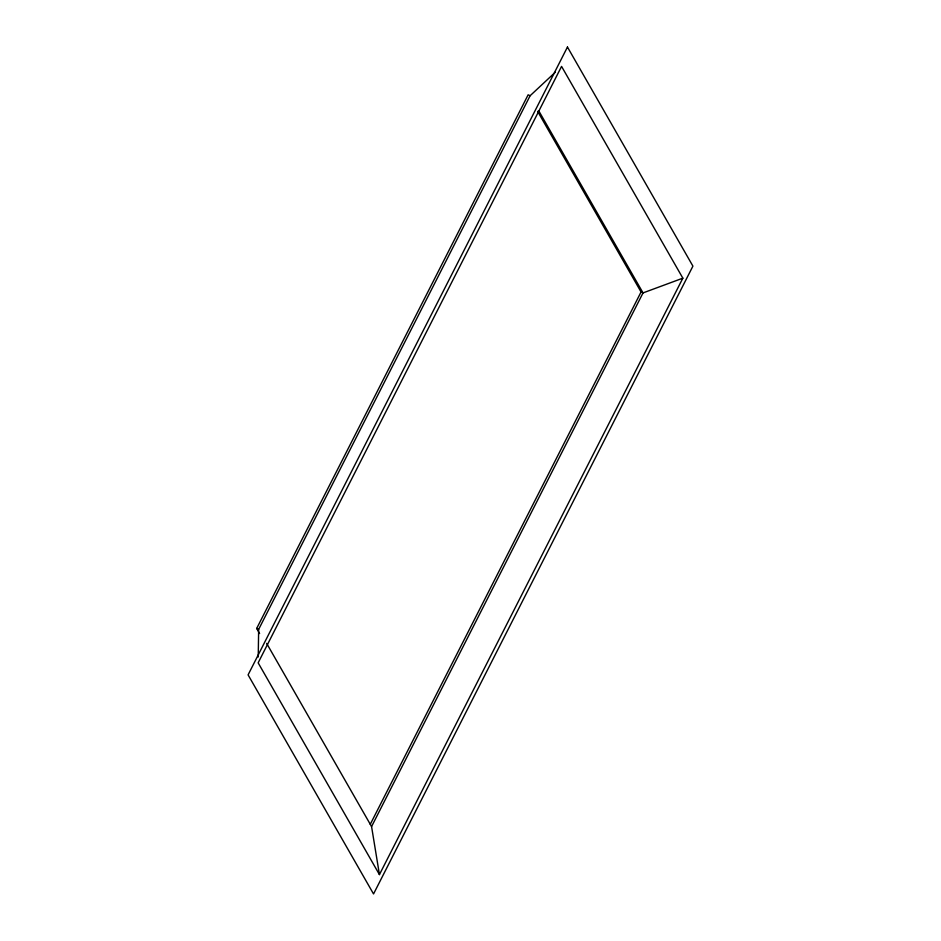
<?xml version="1.0" encoding="UTF-8"?>
<svg xmlns="http://www.w3.org/2000/svg" width="941" height="941" viewBox="0 0 941 941"><rect width="100%" height="100%" fill="white"/><g stroke="black" fill="none" stroke-linecap="round" stroke-linejoin="round"><path stroke-width="1.41" d="M258.234 657.018L258.646 629.388L530.112 95.735L555.272 72.269M259.587 633.54L256.67 628.459L528.136 94.806L530.112 95.735M370.26 824.316L641.056 291.981L537.617 111.344M379.435 874.601L371.566 826.563L643.032 292.91L682.848 278.171L561.565 66.399L258.152 662.829L379.435 874.601L682.848 278.171M641.056 291.981L643.032 292.91L538.852 111.003M256.67 628.459L258.646 629.388M266.656 643.385L371.566 826.563M567.458 47.05L248.083 674.873L373.542 893.95L692.917 266.127L567.458 47.05"/></g></svg>
